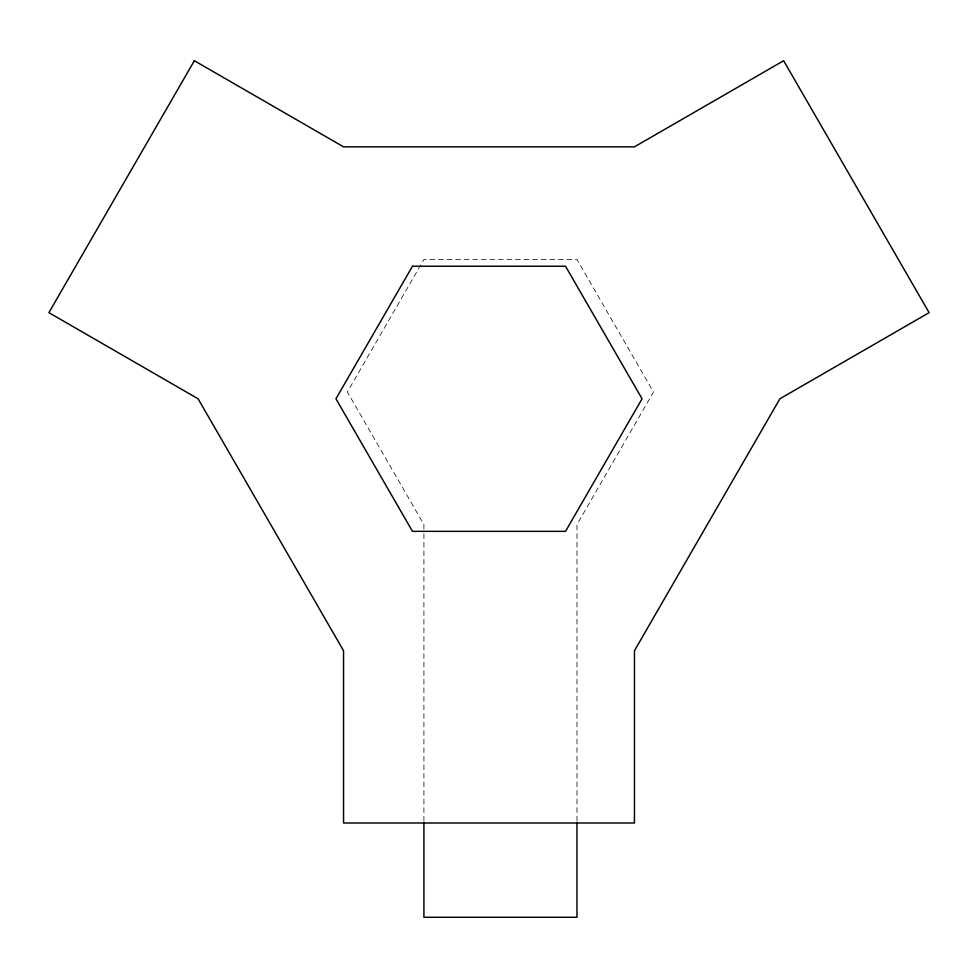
<?xml version="1.0" encoding="UTF-8"?>
<svg xmlns="http://www.w3.org/2000/svg" width="978" height="978" viewBox="0 0 978 978"><rect width="100%" height="100%" fill="white"/><g stroke="black" fill="none" stroke-linecap="round" stroke-linejoin="round"><path stroke-width="0.73" stroke-dasharray="4.89 3.67" d="M576.971 821.019L576.971 524.575L653.5 392.019L576.971 259.463L423.914 259.463L347.386 392.019L423.914 524.575L423.914 532.215M423.914 533.744L423.914 821.019"/><path stroke-width="1.47" d="M576.971 822.547L576.971 917.278L423.914 917.278L423.914 822.547M194.353 60.722L48.9 312.654L198.094 398.792L343.547 650.725L343.547 822.987L634.453 822.987L634.453 650.725L779.906 398.792L929.1 312.654L783.647 60.722L634.453 146.847L343.547 146.847L194.353 60.722M412.471 266.236L335.943 398.792L412.471 531.335L565.529 531.335L642.057 398.792L565.529 266.236L412.471 266.236"/></g></svg>
